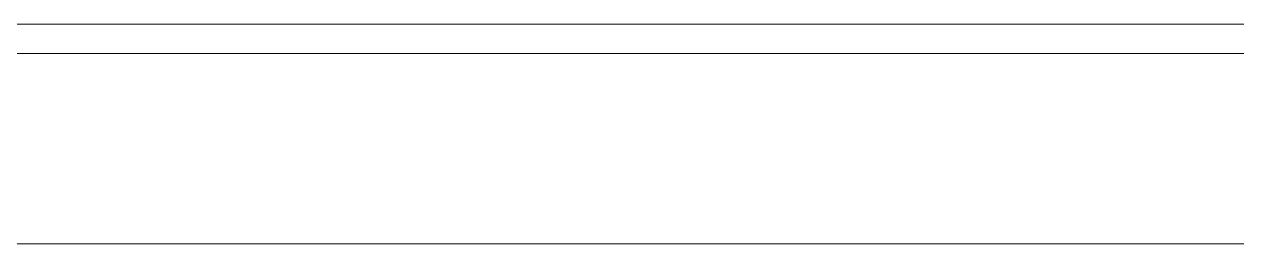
# Model space of a CAD drawing. Header units: millimetres. Extents: x 8883 to 11259, y -10160 to -6800.
# Drawn here: x 9531.3 to 9614, y -7107.6 to -7092.6 of the extents above; entities that cross this region are included whole.
import ezdxf

# ---------------------------------------------------------------- set-up
doc = ezdxf.new("R2010")
doc.units = ezdxf.units.MM

msp = doc.modelspace()

# ---------------------------------------------------------------- linework, layer by layer
at = {"linetype": 'Continuous', "lineweight": 18}
msp.add_line((9667.591, -7094.626), (9453.216, -7094.626), dxfattribs=at)
at = {"linetype": 'Continuous', "lineweight": 13}
msp.add_open_spline([(9454.139, -7092.625), (9667.597, -7092.625)], degree=1, dxfattribs=at)
at = {"linetype": 'Continuous', "lineweight": 18}
for points in [[(9453.216, -7094.626), (9667.591, -7094.626)], [(9667.597, -7094.626), (9453.273, -7094.626)]]:
    msp.add_open_spline(points, degree=1, dxfattribs=at)
msp.add_open_spline([(9455.224, -7107.626), (9464.395, -7107.626), (9482.376, -7107.626), (9508.135, -7107.626), (9531.47, -7107.626), (9550.574, -7107.626), (9565.841, -7107.626), (9577.667, -7107.626), (9588.11, -7107.626), (9599.709, -7107.626), (9614.178, -7107.626), (9632.705, -7107.626), (9650.869, -7107.626), (9662.858, -7107.626), (9667.592, -7107.626)], degree=3, knots=[0, 0, 0, 0, 0.129553, 0.253998, 0.363879, 0.459197, 0.523871, 0.579555, 0.626248, 0.671395, 0.743408, 0.830648, 0.933115, 1, 1, 1, 1], dxfattribs=at)

doc.saveas('drawing.dxf')
